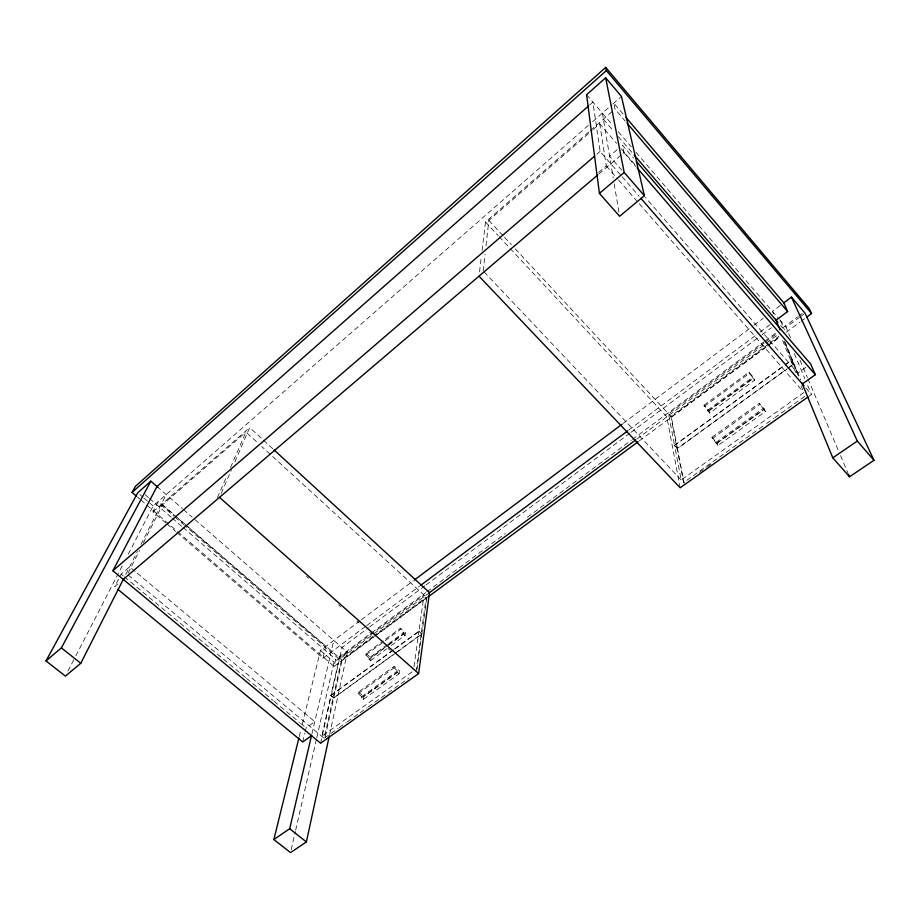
<?xml version="1.0" encoding="UTF-8"?>
<svg xmlns="http://www.w3.org/2000/svg" width="920" height="920" viewBox="0 0 920 920"><rect width="100%" height="100%" fill="white"/><g stroke="black" fill="none" stroke-linecap="round" stroke-linejoin="round"><path stroke-width="0.69" stroke-dasharray="4.6 3.45" d="M483.138 270.952L485.047 254.115M486.001 245.686L488.865 220.42L592.204 130.398M479.527 271.883L481.401 256.197M482.091 250.493L485.518 221.984L589.341 131.48M416.012 671.692L426.236 597.08L374.728 635.168M417.001 669.392L421.808 634.098L418.91 631.488L394.588 649.186M373.658 632.362L339.319 657.8L330.935 695.29L333.81 697.74L421.843 633.845L426.788 597.586L261.763 446.545M413.977 666.724L418.91 631.488M394.622 648.933L418.945 631.235L424.016 595.044L374.796 631.511M399.107 673.808L399.556 670.898L394.277 666.252L358.512 692.024L358.202 693.622L361.721 696.647L361.468 697.992L363.228 699.499L399.107 673.808L397.336 672.255L397.543 670.933L394.013 667.828L394.277 666.252M391.253 645.506L405.053 635.432L405.467 632.764L400.418 628.233L384.364 640.021M388.424 644.851L403.362 633.926L403.558 632.707L400.177 629.682L400.418 628.233M363.228 699.499L363.779 696.555L399.556 670.898M387.481 644.471L369.115 657.915L368.874 659.145L370.565 660.617L371.07 657.904L387.124 646.173M369.115 657.915L365.746 654.959L366.034 653.487L383.226 640.86M329.601 734.528L347.392 652.234L193.246 518.075M396.324 652.591L333.753 698.004L324.772 738.806L127.431 574.39M333.81 697.74L342.079 660.192L376.418 634.811M393.426 650.026L330.866 695.543L321.759 736.287L413.39 670.944M320.597 743.233L341.975 647.519L368.46 627.808M291.18 849.781L295.343 831.576M295.665 830.173L316.457 739.139M316.779 737.748L334.063 662.112L347.392 652.234M177.698 531.691L334.109 666.402L335.708 659.387L370.346 633.696M311.914 733.872L333.81 640.423M302.714 741.968L304.876 733.021M305.187 731.745L306.107 727.915L314.778 721.659L136.229 572.366M176.789 532.404L322.954 658.214L325.806 646.426L158.332 501.434L152.973 511.899L165.968 523.077M299.241 736.621L300.955 729.663M302.323 724.109L320.493 650.405L360.226 620.609M221.214 493.407L231.472 469.706M234.887 461.805L249.699 427.57L262.384 439.219M217.407 497.639L226.55 476.652M230.54 467.475L245.95 432.066L257.554 442.681M128.076 573.125L139.564 550.332M143.393 542.731L162.541 504.735L245.95 432.066M125.81 574.367L137.368 551.528M140.978 544.41L166.209 494.546M135.136 571.447L129.616 566.835L121.129 574.103L114.666 586.718L120.048 582.13M67.999 671.013L75.198 657.053M75.854 655.787L122.337 565.662M128.237 554.231L153.111 506L588.34 125.407M589.697 104.96L592.928 102.108L600.093 151.42L621.207 175.697M592.664 121.624L611.926 104.776M612.984 103.856L621.471 96.427M152.973 511.899L249.699 427.57M590.421 130.536L612.904 110.929M593.285 129.455L599.736 123.832L616.584 143.37M596.838 154.238L600.093 151.42M617.056 149.742L609.569 156.147L621.805 170.246M598.644 172.419L606.28 165.91L599.736 123.832M598.817 174.03L623.921 152.639L622.391 145.165L633.638 158.228M361.376 619.746L413.046 580.98M623.173 423.349L752.928 326.013M754.078 325.151L763.266 318.262M780.263 305.509L772.455 311.374L773.536 314.007M322.954 658.214L365.562 626.428M366.712 625.577L419.6 586.109M628.889 429.973L758.827 333.04M759.977 332.178L770.327 324.461M369.61 626.945L424.879 585.798M426.029 584.947L629.809 433.216M630.97 432.354L761.07 335.49M762.22 334.638L771.431 327.773M371.496 632.845L425.764 592.606M426.914 591.755L505.425 533.542M527.367 517.27L631.269 440.22M632.431 439.369L764.048 341.768M765.198 340.917L776.744 332.35M782.518 328.072L797.536 316.94M798.686 316.089L802.148 313.513M764.117 343.01L668.529 413.85L674.532 445.234L677.442 448.339L786.738 369.012M765.268 342.159L776.779 333.626M790.556 337.835L786.071 327.244L799.457 317.331M800.572 316.503L803.919 314.019M429.467 592.606L339.342 659.33L184.724 525.538M636.801 439.093L777.469 334.949M373.577 636.019L341.527 659.72L324.173 738.3L338.089 728.398M768.637 343.861L670.76 416.242L683.617 482.563L765.394 424.384M769.787 343.01L778.998 336.191M377.568 633.96L426.788 597.586M677.442 448.339L671.312 416.841L766.889 346.196M768.039 345.345L779.55 336.835M334.109 666.402L373.416 637.353M374.566 636.502L426.592 598.057M639.308 440.853L766.475 346.874M767.636 346.023L780.344 336.628M786.129 332.35L799.997 322.103M801.159 321.241L804.62 318.688M704.007 405.237L748.926 372.243L753.974 377.947L754.71 380.121L709.642 413.034L704.007 405.237L709.078 410.78L709.642 413.034M365.746 654.959L384.111 641.481M385.261 640.642L400.177 629.682M704.306 406.456L749.317 373.416L748.926 372.243M388.631 643.632L403.558 632.707M707.698 410.159L752.698 377.234L749.317 373.416M368.874 659.145L387.274 645.69M707.952 411.183L753.02 378.223L752.698 377.234M388.274 645.334L405.467 632.764M709.078 410.78L753.974 377.947M370.565 660.617L386.653 648.865M330.935 695.29L393.472 649.773M674.532 445.234L783.909 365.642M785.059 364.803L790.82 360.617L782.287 339.744M803.861 392.518L681.179 479.998L674.578 445.452L783.989 365.849M785.139 365.01L790.901 360.812L793.787 364.159L798.698 376.096M787.899 368.172L793.707 363.952L784.553 341.688M397.486 651.751L421.808 634.098M484.127 271.998L684.227 483.207L677.488 448.558L786.818 369.219M787.98 368.379L793.787 364.159M805.989 367.275L797.893 373.117L645.345 197.363M711.965 437.31L759.264 403.224L764.543 409.147L765.359 411.55L717.887 445.533L711.965 437.31L717.266 443.06L717.887 445.533M358.202 693.622L394.013 667.828M712.298 438.644L759.69 404.524L759.264 403.224M361.721 696.647L397.543 670.933M715.841 442.485L763.22 408.48L759.69 404.524M361.468 697.992L397.336 672.255M716.116 443.612L763.588 409.572L763.22 408.48M717.266 443.06L764.543 409.147M339.25 727.57L346.219 722.614M347.369 721.797L358.972 713.54M360.134 712.712L367.091 707.756M368.253 706.939L408.859 678.051M766.567 423.556L773.57 418.565M774.744 417.737L806.288 395.301M699.418 472.409L706.422 467.429M707.595 466.601L711.091 464.105M809.174 396.129L811.497 394.484L807.07 383.928M121.129 574.103L123.326 575.943M124.43 576.851L245.548 677.557M246.652 678.477L273.079 700.453M274.171 701.362L299.506 722.418M300.598 723.338L306.107 727.915M330.866 695.543L333.753 698.004M358.512 692.024L363.779 696.555M139.805 494.523L142.876 497.168M143.899 498.053L149.017 502.469M150.04 503.343L153.111 506M320.493 650.405L334.063 662.112M137.505 497.076L139.679 498.939M140.771 499.882L176.617 530.748M167.049 524.009L175.708 531.472M162.541 504.735L174.478 515.073M175.559 516.005L342.079 660.192M160.942 504.953L173.949 516.2M174.995 517.12L183.701 524.641M145.188 494.73L148.43 497.536M149.523 498.479L171.166 517.189M172.247 518.121L181.987 526.539M183.08 527.471L335.708 659.387M156.998 486.53L182.424 508.668M183.505 509.611L192.153 517.132M366.034 653.487L371.07 657.904M306.429 576.357L308.568 578.254M338.606 604.808L340.745 606.706M356.834 620.931L358.984 622.828M369.702 632.316L371.853 634.213M387.941 648.439L390.08 650.336M403.362 633.926L405.053 635.432M418.945 631.235L421.843 633.845M263.442 440.197L272.964 448.925M674.578 445.452L677.488 448.558M488.865 220.42L503.539 236.21M504.516 237.268L511.359 244.639M515.269 248.848L671.312 416.841M485.518 221.984L498.191 235.6M499.169 236.647L666.85 416.852L679.914 486.392M763.588 409.572L765.359 411.55M753.02 378.223L754.71 380.121M606.28 165.91L617.596 178.894M618.539 179.975L638.353 202.699M639.296 203.78L802.505 390.966M622.115 176.732L639.112 196.27M805.851 387.987L811.497 394.484M790.82 360.617L793.707 363.952M621.264 148.81L636.237 166.175M623.921 152.639L636.122 166.784M586.58 94.725L612.651 125.108M618.263 131.652L631.35 146.901M636.019 152.34L778.826 318.803M779.711 319.838L786.071 327.244M603.394 119.22L613.663 131.169M618.32 136.585L632.327 152.892M780.654 325.496L782.54 327.692M623.093 114.057L613.801 103.143L615.02 109.089L625.22 121.06M800.101 360.329L807.404 377.534M807.967 378.856L838.293 450.305M840.535 455.607L847.837 472.799M780.643 320.919L784.38 329.832M794.339 353.579L804.862 378.649M784.956 341.722L800.722 379.983M784.012 341.101L798.134 375.475M790.901 360.812L796.306 374.026M801.159 385.917L802.78 389.873M602.381 113.137L613.249 178.123M614.192 183.77L619.62 216.257"/><path stroke-width="1.38" d="M588.616 105.915L156.998 486.53L112.861 570.745L320.597 743.233L418.634 673.589L429.467 592.606L274.022 449.903M298.897 738.012L273.873 839.523L290.547 852.587L306.383 841.938L329.303 735.931M273.873 839.523L289.696 828.713L311.592 735.264M158.01 487.404L150.834 481.16L137.758 492.752L46 660.905L65.377 676.096L80.799 663.297L123.51 578.922M46 660.905L61.375 647.91L150.834 481.16M136.424 496.133L132.077 492.395L135.447 486.312L605.705 67.413L809.082 308.384L811.567 313.559L806.932 316.974M132.077 492.395L606.349 70.599L605.705 67.413M605.682 77.786L586.58 94.725L599.414 193.373L619.62 216.257L644.391 195.718L621.471 96.427L605.682 77.786L624.185 172.442L644.391 195.718M112.861 570.745L594.665 156.101M123.268 579.381L597.77 174.927M599.414 193.373L624.185 172.442M414.195 580.117L622.023 424.212M783.621 303.002L791.442 297.137L805.034 313.191L874 460.31L849.516 476.778L832.795 457.826L801.803 382.616M420.75 585.258L627.739 430.836M776.077 320.171L787.635 311.546L783.806 302.853L625.876 117.323M429.272 592.744L635.651 439.955M427.754 597.195L638.158 441.703M311.489 735.678L302.714 741.968L117.99 589.456M802.366 383.985L815.35 374.681L810.623 363.929L636.444 161.494M808.013 396.957L680.168 487.784L479.009 276.161M832.795 457.826L857.302 441.082L791.442 297.137M61.375 647.91L80.799 663.297M289.696 828.713L306.383 841.938M219.5 497.363L418.634 673.589M640.895 198.329L803.965 385.813M857.302 441.082L874 460.31M637.065 167.877L815.35 374.681M634.179 155.043L777.918 322.322M627.083 123.234L787.635 311.546M606.349 70.599L811.567 313.559M848.389 474.133L849.516 476.778M775.709 319.286L780.056 329.843"/></g></svg>
